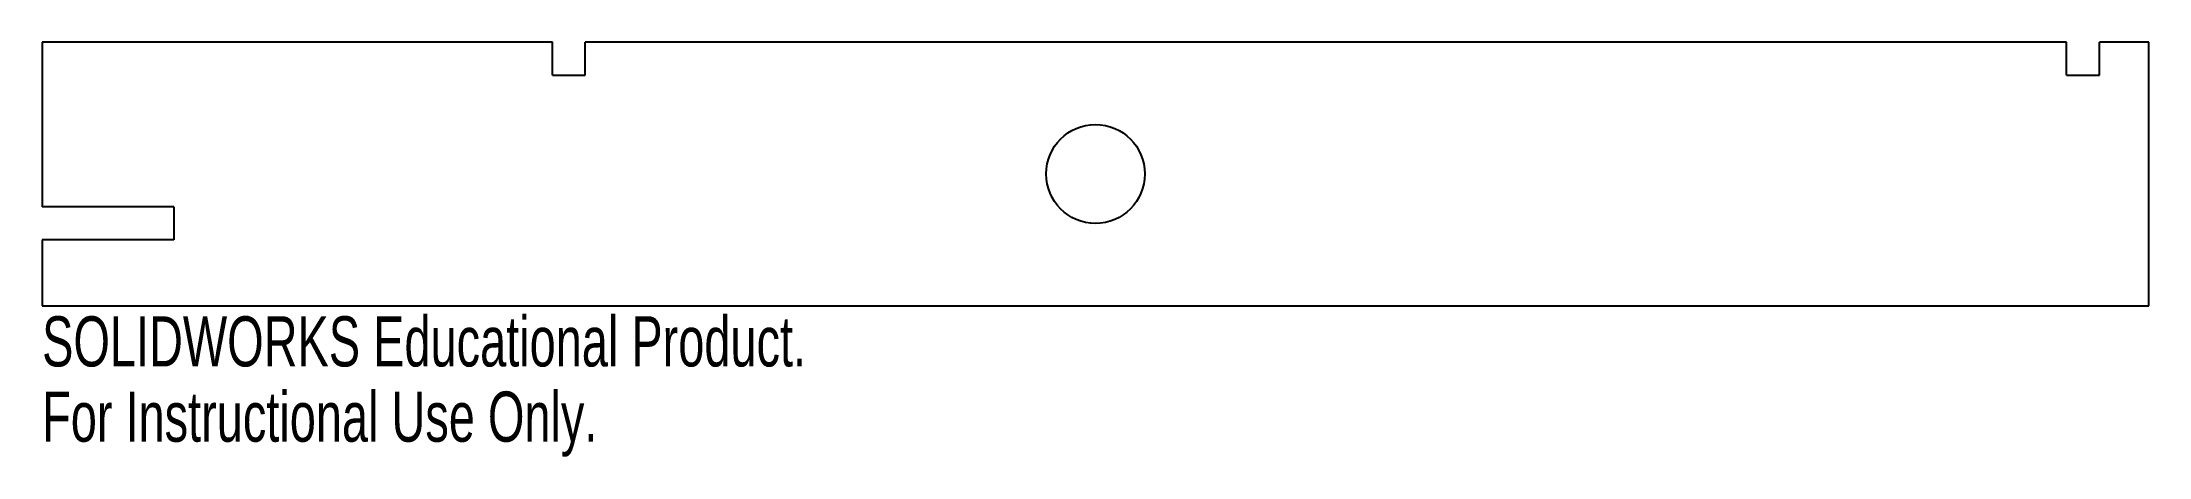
# Model space of a CAD drawing. Header units: inches. Extents: x -8 to 0, y -1.57 to 0.
import ezdxf

# ---------------------------------------------------------------- set-up
doc = ezdxf.new("R2010")
doc.units = ezdxf.units.IN
doc.header["$MEASUREMENT"] = 0
doc.styles.add('SLDTEXTSTYLE0', font='TXT', dxfattribs={"width": 0.7})

msp = doc.modelspace()

# ---------------------------------------------------------------- linework, layer by layer
at = {"color": 7, "linetype": 'Continuous', "lineweight": 25}
for p, q in [((-8, 0), (-8, -0.625)), ((-6.0625, 0), (-8, 0)), ((-6.0625, -0.125), (-6.0625, 0)), ((-5.9375, -0.125), (-5.9375, 0)), ((-0.3125, 0), (-5.9375, 0)), ((-0.3125, -0.125), (-0.3125, 0)), ((-0.1875, -0.125), (-0.1875, 0)), ((0, 0), (-0.1875, 0)), ((0, -1), (0, 0)), ((-6.0625, -0.125), (-5.9375, -0.125)), ((-0.3125, -0.125), (-0.1875, -0.125)), ((-7.5, -0.625), (-8, -0.625)), ((-7.5, -0.625), (-7.5, -0.75)), ((-8, -0.75), (-8, -1)), ((-7.5, -0.75), (-8, -0.75)), ((-8, -1), (0, -1))]:
    msp.add_line(p, q, dxfattribs=at)
msp.add_circle((-4, -0.5), 0.1875, dxfattribs=at)

# ---------------------------------------------------------------- texts
at = {"color": 7, "linetype": 'Continuous', "char_height": 0.1903, "attachment_point": 1, "style": 'SLDTEXTSTYLE0'}
for s, insert in [('SOLIDWORKS Educational Product.', (-8, -1.0401)), ('For Instructional Use Only.', (-8, -1.3256))]:
    msp.add_mtext(s, dxfattribs=dict(at, insert=insert))

doc.saveas('drawing.dxf')
